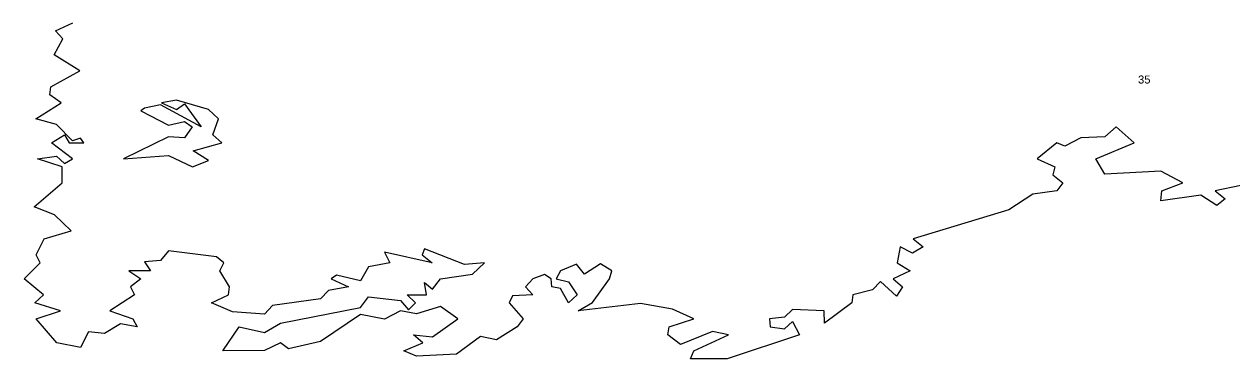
# Model space of a CAD drawing. Header units: millimetres. Extents: x 238 to 3518, y -74 to 2735.
# Drawn here: x 2064.4 to 2215.7, y 1917.2 to 1959.1 of the extents above; entities that cross this region are included whole.
import ezdxf
from ezdxf.enums import TextEntityAlignment as Align

# ---------------------------------------------------------------- set-up
doc = ezdxf.new("R2010")
doc.units = ezdxf.units.MM
doc.layers.add('LP_Flurstueck_bez', color=7, linetype='Continuous')
doc.layers.add('LP_Topographie_Hoehenlinien', color=8, linetype='Continuous')
doc.styles.get("Standard").update_dxf_attribs({"font": 'arial.ttf'})

msp = doc.modelspace()

# ---------------------------------------------------------------- linework, layer by layer
at = {"layer": 'LP_Topographie_Hoehenlinien', "color": 8}
for points in [[(2216.45, 1938.88), (2213.25, 1938.21), (2214.49, 1937.21), (2213.45, 1936.4), (2211.45, 1937.66), (2206.45, 1936.96), (2206.6, 1938.21), (2209.21, 1939.21), (2206.45, 1940.67), (2199.45, 1940.3), (2198.32, 1942.21), (2203.13, 1944.21), (2200.89, 1946.21), (2199.45, 1944.97), (2196.45, 1944.85), (2194.45, 1943.82), (2193.45, 1944.23), (2191, 1942.21), (2193.22, 1941.21), (2192.95, 1940.21), (2194.22, 1939.21), (2193.46, 1938.21), (2190.45, 1937.79), (2187.45, 1935.85), (2175.5, 1932.21), (2176.77, 1931.21), (2175.45, 1930.42), (2173.88, 1931.21), (2173.5, 1929.21), (2175.14, 1928.21), (2173.01, 1927.21), (2174.17, 1926.21), (2173.45, 1925.03), (2171.45, 1926.88), (2170.45, 1925.82), (2167.99, 1925.21), (2167.83, 1924.21), (2164.45, 1921.66), (2164.4, 1923.21), (2160.45, 1923.38), (2159.45, 1922.4), (2157.55, 1922.21), (2157.63, 1921.21), (2159.45, 1920.95), (2160.45, 1921.86), (2161.32, 1920.21), (2152.26, 1917.21), (2147.68, 1917.21), (2148.09, 1918.21), (2152.43, 1920.21), (2150.46, 1920.64), (2146.46, 1918.99), (2144.85, 1920.21), (2145.01, 1921.21), (2148.1, 1922.21), (2145.46, 1923.43), (2141.46, 1924.15), (2133.67, 1923.21), (2135.46, 1924.27), (2137.55, 1927.21), (2137.87, 1928.21), (2136.46, 1929.07), (2134.46, 1927.81), (2133.46, 1929.05), (2131.43, 1928.21), (2130.9, 1927.21), (2132.46, 1926.83), (2133.54, 1925.21), (2132.46, 1924.21), (2131.46, 1926), (2130.37, 1926.21), (2130.28, 1927.21), (2129.46, 1927.74), (2128, 1927.21), (2127.07, 1926.21), (2127.98, 1925.21), (2125.46, 1925.07), (2125.03, 1924.21), (2126.77, 1922.21), (2126.02, 1921.21), (2123.46, 1919.6), (2121.46, 1920), (2118.46, 1917.81), (2113.46, 1917.54), (2111.86, 1918.21), (2114.24, 1919.21), (2113.07, 1920.21), (2115.46, 1919.98), (2118.63, 1922.21), (2116.46, 1923.75), (2113.46, 1922.82), (2111.46, 1923.2), (2109.46, 1922.17), (2106.46, 1922.75), (2101.46, 1919.37), (2097.46, 1918.47), (2096.46, 1919.23), (2094.46, 1918.24), (2089.27, 1918.21), (2091.31, 1921.21), (2094.46, 1920.51), (2096.46, 1921.68), (2106.46, 1923.65), (2107.46, 1924.96), (2111.46, 1924.52), (2112.46, 1923.33), (2113.31, 1924.21), (2112.27, 1925.21), (2114.69, 1925.21), (2114.46, 1926.77), (2115.46, 1925.94), (2116.46, 1927.2), (2120.46, 1927.81), (2121.94, 1929.21), (2119.46, 1929.01), (2114.46, 1930.95), (2114.18, 1930.21), (2115.4, 1929.21), (2109.46, 1930.56), (2110.13, 1929.21), (2107.46, 1928.7), (2106.46, 1926.98), (2103.46, 1927.66), (2102.78, 1927.21), (2104.94, 1926.21), (2102.46, 1925.77), (2101.46, 1924.72), (2095.46, 1923.87), (2094.46, 1922.79), (2090.46, 1923.1), (2087.85, 1924.21), (2089.95, 1925.21), (2090.07, 1926.21), (2088.9, 1928.21), (2089.37, 1929.21), (2088.46, 1929.98), (2082.47, 1930.72), (2081.47, 1929.52), (2079.47, 1929.35), (2080.21, 1928.21), (2077.5, 1928.21), (2079, 1927.21), (2077.71, 1926.21), (2078.22, 1925.21), (2075.13, 1923.21), (2078.03, 1922.21), (2078.55, 1921.21), (2076.47, 1921.6), (2074.47, 1920.38), (2072.47, 1920.58), (2071.47, 1918.61), (2068.51, 1919.21), (2065.93, 1922.21), (2068.96, 1923.21), (2065.76, 1924.21), (2066.84, 1925.21), (2064.44, 1927.21), (2066.45, 1929.21), (2065.95, 1930.21), (2066.94, 1932.21), (2070.31, 1933.21), (2068.21, 1935.21), (2065.7, 1936.21), (2069.18, 1939.21), (2069.17, 1941.21), (2066.1, 1942.21), (2068.47, 1942.54), (2069.47, 1941.62), (2070.49, 1942.21), (2067.84, 1944.21), (2069.47, 1945.21), (2070.04, 1944.21), (2071.89, 1944.21), (2071.47, 1944.81), (2070.47, 1944.49), (2068.47, 1946.52), (2065.9, 1947.21), (2069.05, 1949.21), (2067.62, 1950.21), (2067.76, 1951.21), (2071.39, 1953.21), (2068.19, 1955.21), (2069.27, 1957.21), (2068.33, 1958.21), (2070.53, 1959.21)], [(2087.46, 1942.02), (2085.53, 1943.21), (2089.15, 1944.21), (2088.01, 1945.21), (2088.72, 1947.21), (2087.46, 1948.38), (2083.47, 1949.57), (2081.61, 1949.21), (2083.47, 1948.37), (2084.46, 1949.11), (2086.57, 1946.21), (2081.47, 1948.97), (2079.47, 1948.56), (2079.01, 1948.21), (2082.47, 1946.44), (2084.46, 1946.9), (2085.42, 1946.21), (2084.46, 1944.85), (2082.47, 1944.96), (2076.86, 1942.21), (2082.47, 1942.64), (2085.46, 1941.22), (2087.46, 1942.02)]]:
    msp.add_lwpolyline(points, dxfattribs=at)

# ---------------------------------------------------------------- texts
at = {"layer": 'LP_Flurstueck_bez', "color": 7}
msp.add_text('35', height=1, dxfattribs=at).set_placement((2204.39, 1952.14), align=Align.MIDDLE_CENTER)

doc.saveas('drawing.dxf')
